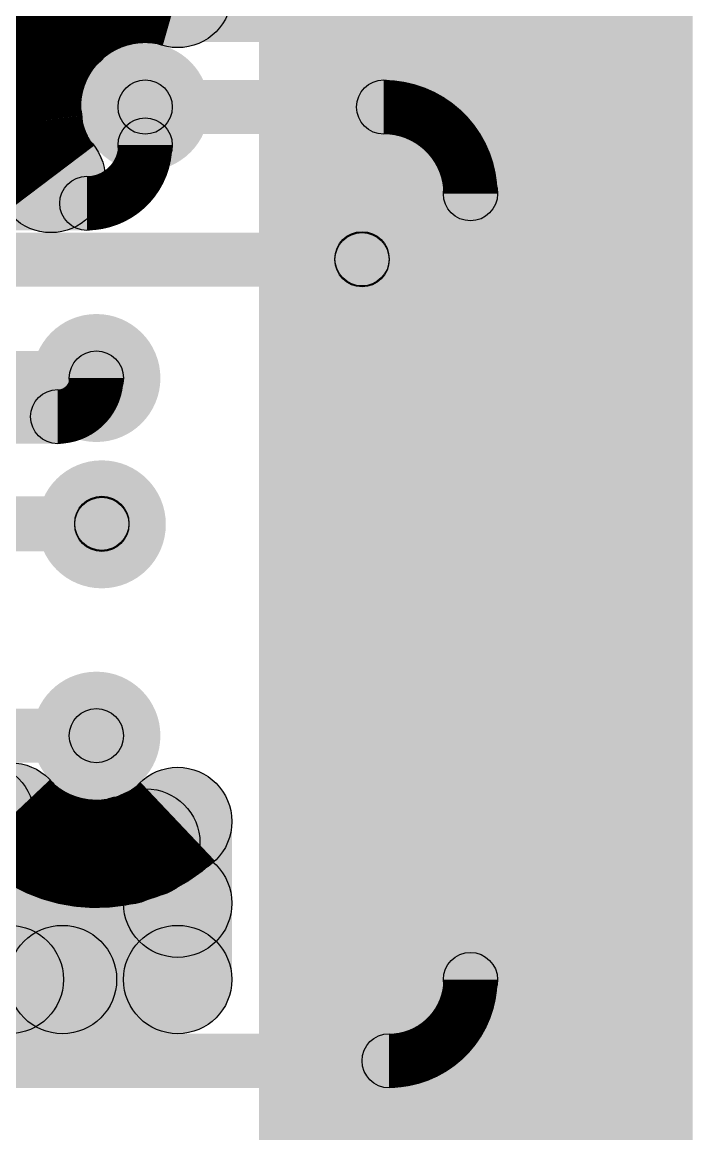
# Model space of a CAD drawing. Header units: millimetres. Extents: x 0 to 2, y 0 to 5.09.
# Drawn here: x 1.8713 to 1.995, y 4.6335 to 4.8387 of the extents above; entities that cross this region are included whole.
import ezdxf

# ---------------------------------------------------------------- set-up
doc = ezdxf.new("R2010")
doc.units = ezdxf.units.MM
doc.header["$MEASUREMENT"] = 0
for name, color, linetype in [('BottomLayer', 5, 'Continuous'), ('TopLayer', 1, 'Continuous'), ('TopOverlay', 2, 'Continuous'), ('ViaHoleLayer', 16, 'Continuous')]:
    doc.layers.add(name, color=color, linetype=linetype)

# ---------------------------------------------------------------- blocks, each defined once
blk = doc.blocks.new('2305018_2_1')
at = {"layer": 'TopOverlay'}
blk.add_hatch(color=2, dxfattribs=at).paths.add_polyline_path([(-0.1939, -0.12356), (-0.1939, -0.11856), (0.1939, -0.11856), (0.1939, -0.12356)])

msp = doc.modelspace()

# ---------------------------------------------------------------- hatches: boundary and pattern name
at = {"layer": 'BottomLayer'}
for points in [[(1.84035, 4.86302), (1.85449, 4.87716), (1.88591, 4.84575), (1.87176, 4.83161)], [(1.85736, 4.81307), (1.84322, 4.82721), (1.89067, 4.87466), (1.90481, 4.86052)], [(1.824, 4.81014), (1.824, 4.83014), (1.87238, 4.83014), (1.87238, 4.81014)], [(1.894, 4.818), (1.894, 4.828), (1.938, 4.828), (1.938, 4.818)], [(1.959, 4.662), (1.949, 4.662), (1.949, 4.807), (1.959, 4.807)], [(1.85, 4.78983), (1.85, 4.79983), (1.934, 4.79983), (1.934, 4.78983)], [(1.939, 4.79483), (1.929, 4.79483), (1.929, 4.795), (1.939, 4.795)], [(1.85135, 4.768), (1.85135, 4.778), (1.885, 4.778), (1.885, 4.768)], [(1.82, 4.741), (1.82, 4.751), (1.886, 4.751), (1.886, 4.741)], [(1.84229, 4.702), (1.84229, 4.712), (1.885, 4.712), (1.885, 4.702)], [(1.84167, 4.68493), (1.85581, 4.69907), (1.88581, 4.66907), (1.87167, 4.65493)], [(1.876, 4.65493), (1.86186, 4.66907), (1.88704, 4.69425), (1.90118, 4.68011)], [(1.88319, 4.67876), (1.89733, 4.6929), (1.90707, 4.68316), (1.89293, 4.66902)], [(1.91, 4.662), (1.89, 4.662), (1.89, 4.69116), (1.91, 4.69116)], [(1.82728, 4.652), (1.82728, 4.672), (1.9, 4.672), (1.9, 4.652)], [(1.749, 4.642), (1.749, 4.652), (1.939, 4.652), (1.939, 4.642)]]:
    msp.add_hatch(color=5, dxfattribs=at).paths.add_polyline_path(points)
h = msp.add_hatch(color=5, dxfattribs=at)
edge = h.paths.add_edge_path()
edge.add_arc((1.9, 4.84397), 0.01, 0, 360)
h = msp.add_hatch(color=5, dxfattribs=at)
edge = h.paths.add_edge_path()
edge.add_arc((1.9, 4.84397), 0.01, 0, 360)
h = msp.add_hatch(color=5, dxfattribs=at)
edge = h.paths.add_edge_path()
edge.add_arc((1.87884, 4.83868), 0.01, 0, 360)
h = msp.add_hatch(color=5, dxfattribs=at)
edge = h.paths.add_edge_path()
edge.add_arc((1.894, 4.823), 0.01181, 0, 360)
h = msp.add_hatch(color=5, dxfattribs=at)
edge = h.paths.add_edge_path()
edge.add_arc((1.86202, 4.82014), 0.01, 0, 360)
h = msp.add_hatch(color=5, dxfattribs=at)
edge = h.paths.add_edge_path()
edge.add_arc((1.87238, 4.82014), 0.01, 0, 360)
h = msp.add_hatch(color=5, dxfattribs=at)
edge = h.paths.add_edge_path()
edge.add_arc((1.87238, 4.82014), 0.01, 0, 360)
h = msp.add_hatch(color=5, dxfattribs=at)
edge = h.paths.add_edge_path()
edge.add_arc((1.87238, 4.82014), 0.01, 0, 360)
h = msp.add_hatch(color=5, dxfattribs=at)
edge = h.paths.add_edge_path()
edge.add_arc((1.894, 4.823), 0.005, 0, 360)
h = msp.add_hatch(color=5, dxfattribs=at)
edge = h.paths.add_edge_path()
edge.add_arc((1.938, 4.823), 0.005, 0, 360)
h = msp.add_hatch(color=5, dxfattribs=at)
edge = h.paths.add_edge_path()
edge.add_arc((1.938, 4.823), 0.005, 0, 360)
h = msp.add_hatch(color=5, dxfattribs=at)
edge = h.paths.add_edge_path()
edge.add_arc((1.87661, 4.80983), 0.01, 0, 360)
h = msp.add_hatch(color=5, dxfattribs=at)
edge = h.paths.add_edge_path()
edge.add_arc((1.954, 4.807), 0.005, 0, 360)
h = msp.add_hatch(color=5, dxfattribs=at)
edge = h.paths.add_edge_path()
edge.add_arc((1.954, 4.807), 0.005, 0, 360)
h = msp.add_hatch(color=5, dxfattribs=at)
edge = h.paths.add_edge_path()
edge.add_arc((1.934, 4.795), 0.01181, 0, 360)
h = msp.add_hatch(color=5, dxfattribs=at)
edge = h.paths.add_edge_path()
edge.add_arc((1.934, 4.795), 0.005, 0, 360)
h = msp.add_hatch(color=5, dxfattribs=at)
edge = h.paths.add_edge_path()
edge.add_arc((1.934, 4.79483), 0.005, 0, 360)
h = msp.add_hatch(color=5, dxfattribs=at)
edge = h.paths.add_edge_path()
edge.add_arc((1.934, 4.79483), 0.005, 0, 360)
h = msp.add_hatch(color=5, dxfattribs=at)
edge = h.paths.add_edge_path()
edge.add_arc((1.885, 4.773), 0.01181, 0, 360)
h = msp.add_hatch(color=5, dxfattribs=at)
edge = h.paths.add_edge_path()
edge.add_arc((1.885, 4.773), 0.005, 0, 360)
h = msp.add_hatch(color=5, dxfattribs=at)
edge = h.paths.add_edge_path()
edge.add_arc((1.886, 4.746), 0.01181, 0, 360)
h = msp.add_hatch(color=5, dxfattribs=at)
edge = h.paths.add_edge_path()
edge.add_arc((1.886, 4.746), 0.005, 0, 360)
h = msp.add_hatch(color=5, dxfattribs=at)
edge = h.paths.add_edge_path()
edge.add_arc((1.885, 4.707), 0.01181, 0, 360)
h = msp.add_hatch(color=5, dxfattribs=at)
edge = h.paths.add_edge_path()
edge.add_arc((1.885, 4.707), 0.005, 0, 360)
h = msp.add_hatch(color=5, dxfattribs=at)
edge = h.paths.add_edge_path()
edge.add_arc((1.86357, 4.692), 0.01, 0, 360)
h = msp.add_hatch(color=5, dxfattribs=at)
edge = h.paths.add_edge_path()
edge.add_arc((1.86917, 4.692), 0.01, 0, 360)
h = msp.add_hatch(color=5, dxfattribs=at)
edge = h.paths.add_edge_path()
edge.add_arc((1.86917, 4.692), 0.01, 0, 360)
h = msp.add_hatch(color=5, dxfattribs=at)
edge = h.paths.add_edge_path()
edge.add_arc((1.9, 4.69116), 0.01, 0, 360)
h = msp.add_hatch(color=5, dxfattribs=at)
edge = h.paths.add_edge_path()
edge.add_arc((1.9, 4.69116), 0.01, 0, 360)
h = msp.add_hatch(color=5, dxfattribs=at)
edge = h.paths.add_edge_path()
edge.add_arc((1.89026, 4.68583), 0.01, 0, 360)
h = msp.add_hatch(color=5, dxfattribs=at)
edge = h.paths.add_edge_path()
edge.add_arc((1.89411, 4.68718), 0.01, 0, 360)
h = msp.add_hatch(color=5, dxfattribs=at)
edge = h.paths.add_edge_path()
edge.add_arc((1.9, 4.67609), 0.01, 0, 360)
h = msp.add_hatch(color=5, dxfattribs=at)
edge = h.paths.add_edge_path()
edge.add_arc((1.86893, 4.662), 0.01, 0, 360)
h = msp.add_hatch(color=5, dxfattribs=at)
edge = h.paths.add_edge_path()
edge.add_arc((1.87874, 4.662), 0.01, 0, 360)
h = msp.add_hatch(color=5, dxfattribs=at)
edge = h.paths.add_edge_path()
edge.add_arc((1.9, 4.662), 0.01, 0, 360)
h = msp.add_hatch(color=5, dxfattribs=at)
edge = h.paths.add_edge_path()
edge.add_arc((1.9, 4.662), 0.01, 0, 360)
h = msp.add_hatch(color=5, dxfattribs=at)
edge = h.paths.add_edge_path()
edge.add_arc((1.954, 4.662), 0.005, 0, 360)
h = msp.add_hatch(color=5, dxfattribs=at)
edge = h.paths.add_edge_path()
edge.add_arc((1.954, 4.662), 0.005, 0, 360)
h = msp.add_hatch(color=5, dxfattribs=at)
edge = h.paths.add_edge_path()
edge.add_arc((1.939, 4.647), 0.005, 0, 360)
h = msp.add_hatch(color=5, dxfattribs=at)
edge = h.paths.add_edge_path()
edge.add_arc((1.939, 4.647), 0.005, 0, 360)
at = {"layer": 'TopLayer'}
for points in [[(1.762, 4.835), (1.995, 4.835), (1.995, 5.093), (1.762, 5.093)], [(1.915, 4.371), (1.995, 4.371), (1.995, 4.959), (1.915, 4.959)], [(1.899, 4.816), (1.889, 4.816), (1.889, 4.823), (1.899, 4.823)], [(1.85035, 4.80024), (1.85035, 4.81024), (1.88324, 4.81024), (1.88324, 4.80024)], [(1.85035, 4.76087), (1.85035, 4.77087), (1.87787, 4.77087), (1.87787, 4.76087)], [(1.85035, 4.74118), (1.85035, 4.75119), (1.886, 4.75119), (1.886, 4.74118)], [(1.891, 4.746), (1.881, 4.746), (1.881, 4.74618), (1.891, 4.74618)], [(1.85035, 4.702), (1.85035, 4.712), (1.885, 4.712), (1.885, 4.702)]]:
    msp.add_hatch(color=1, dxfattribs=at).paths.add_polyline_path(points)
h = msp.add_hatch(color=1, dxfattribs=at)
edge = h.paths.add_edge_path()
edge.add_arc((1.894, 4.823), 0.01181, 0, 360)
h = msp.add_hatch(color=1, dxfattribs=at)
edge = h.paths.add_edge_path()
edge.add_arc((1.894, 4.823), 0.005, 0, 360)
h = msp.add_hatch(color=1, dxfattribs=at)
edge = h.paths.add_edge_path()
edge.add_arc((1.894, 4.816), 0.005, 0, 360)
h = msp.add_hatch(color=1, dxfattribs=at)
edge = h.paths.add_edge_path()
edge.add_arc((1.894, 4.816), 0.005, 0, 360)
h = msp.add_hatch(color=1, dxfattribs=at)
edge = h.paths.add_edge_path()
edge.add_arc((1.88324, 4.80524), 0.005, 0, 360)
h = msp.add_hatch(color=1, dxfattribs=at)
edge = h.paths.add_edge_path()
edge.add_arc((1.88324, 4.80524), 0.005, 0, 360)
h = msp.add_hatch(color=1, dxfattribs=at)
edge = h.paths.add_edge_path()
edge.add_arc((1.934, 4.795), 0.01181, 0, 360)
h = msp.add_hatch(color=1, dxfattribs=at)
edge = h.paths.add_edge_path()
edge.add_arc((1.885, 4.773), 0.01181, 0, 360)
h = msp.add_hatch(color=1, dxfattribs=at)
edge = h.paths.add_edge_path()
edge.add_arc((1.885, 4.773), 0.005, 0, 360)
h = msp.add_hatch(color=1, dxfattribs=at)
edge = h.paths.add_edge_path()
edge.add_arc((1.87787, 4.76587), 0.005, 0, 360)
h = msp.add_hatch(color=1, dxfattribs=at)
edge = h.paths.add_edge_path()
edge.add_arc((1.87787, 4.76587), 0.005, 0, 360)
h = msp.add_hatch(color=1, dxfattribs=at)
edge = h.paths.add_edge_path()
edge.add_arc((1.886, 4.746), 0.01181, 0, 360)
h = msp.add_hatch(color=1, dxfattribs=at)
edge = h.paths.add_edge_path()
edge.add_arc((1.886, 4.74618), 0.005, 0, 360)
h = msp.add_hatch(color=1, dxfattribs=at)
edge = h.paths.add_edge_path()
edge.add_arc((1.886, 4.74618), 0.005, 0, 360)
h = msp.add_hatch(color=1, dxfattribs=at)
edge = h.paths.add_edge_path()
edge.add_arc((1.886, 4.746), 0.005, 0, 360)
h = msp.add_hatch(color=1, dxfattribs=at)
edge = h.paths.add_edge_path()
edge.add_arc((1.885, 4.707), 0.01181, 0, 360)
h = msp.add_hatch(color=1, dxfattribs=at)
edge = h.paths.add_edge_path()
edge.add_arc((1.885, 4.707), 0.005, 0, 360)
at = {"layer": 'ViaHoleLayer'}
h = msp.add_hatch(color=16, dxfattribs=at)
edge = h.paths.add_edge_path()
edge.add_arc((1.894, 4.823), 0.00591, 0, 360)
h = msp.add_hatch(color=16, dxfattribs=at)
edge = h.paths.add_edge_path()
edge.add_arc((1.934, 4.795), 0.00591, 0, 360)
h = msp.add_hatch(color=16, dxfattribs=at)
edge = h.paths.add_edge_path()
edge.add_arc((1.885, 4.773), 0.00591, 0, 360)
h = msp.add_hatch(color=16, dxfattribs=at)
edge = h.paths.add_edge_path()
edge.add_arc((1.886, 4.746), 0.00591, 0, 360)
h = msp.add_hatch(color=16, dxfattribs=at)
edge = h.paths.add_edge_path()
edge.add_arc((1.885, 4.707), 0.00591, 0, 360)

# ---------------------------------------------------------------- linework, layer by layer
at = {"layer": 'BottomLayer'}
for points, const_width in [([(1.87238, 4.82014, -0.540113), (1.9, 4.84397)], 0.02), ([(1.87661, 4.80983, -0.129966), (1.87238, 4.82014)], 0.02), ([(1.938, 4.823, -0.414214), (1.954, 4.807)], 0.01), ([(1.9, 4.69116, -0.414193), (1.86917, 4.692)], 0.02), ([(1.954, 4.662, -0.414214), (1.939, 4.647)], 0.01)]:
    msp.add_lwpolyline(points, format="xyb", dxfattribs=dict(at, const_width=const_width))
for centre, radius in [((1.9, 4.84397), 0.01), ((1.9, 4.84397), 0.01), ((1.87884, 4.83868), 0.01), ((1.86202, 4.82014), 0.01), ((1.87238, 4.82014), 0.01), ((1.87238, 4.82014), 0.01), ((1.87238, 4.82014), 0.01), ((1.894, 4.823), 0.005), ((1.938, 4.823), 0.005), ((1.938, 4.823), 0.005), ((1.87661, 4.80983), 0.01), ((1.954, 4.807), 0.005), ((1.954, 4.807), 0.005), ((1.934, 4.795), 0.005), ((1.934, 4.79483), 0.005), ((1.934, 4.79483), 0.005), ((1.885, 4.773), 0.005), ((1.886, 4.746), 0.005), ((1.885, 4.707), 0.005), ((1.86357, 4.692), 0.01), ((1.86917, 4.692), 0.01), ((1.86917, 4.692), 0.01), ((1.9, 4.69116), 0.01), ((1.9, 4.69116), 0.01), ((1.89026, 4.68583), 0.01), ((1.89411, 4.68718), 0.01), ((1.9, 4.67609), 0.01), ((1.86893, 4.662), 0.01), ((1.87874, 4.662), 0.01), ((1.9, 4.662), 0.01), ((1.9, 4.662), 0.01), ((1.954, 4.662), 0.005), ((1.954, 4.662), 0.005), ((1.939, 4.647), 0.005), ((1.939, 4.647), 0.005)]:
    msp.add_circle(centre, radius, dxfattribs=at)
at = {"layer": 'TopLayer', "const_width": 0.01}
for points in [[(1.894, 4.816, -0.414214), (1.88324, 4.80524)], [(1.885, 4.773, -0.414214), (1.87787, 4.76587)]]:
    msp.add_lwpolyline(points, format="xyb", dxfattribs=at)
at = {"layer": 'TopLayer'}
for centre in [(1.894, 4.823), (1.894, 4.816), (1.894, 4.816), (1.88324, 4.80524), (1.88324, 4.80524), (1.885, 4.773), (1.87787, 4.76587), (1.87787, 4.76587), (1.886, 4.74618), (1.886, 4.74618), (1.886, 4.746), (1.885, 4.707)]:
    msp.add_circle(centre, 0.005, dxfattribs=at)

# ---------------------------------------------------------------- block references
at = {"rotation": 90}
msp.add_blockref('2305018_2_1', (1.86807, 4.7265), dxfattribs=at)

doc.saveas('drawing.dxf')
